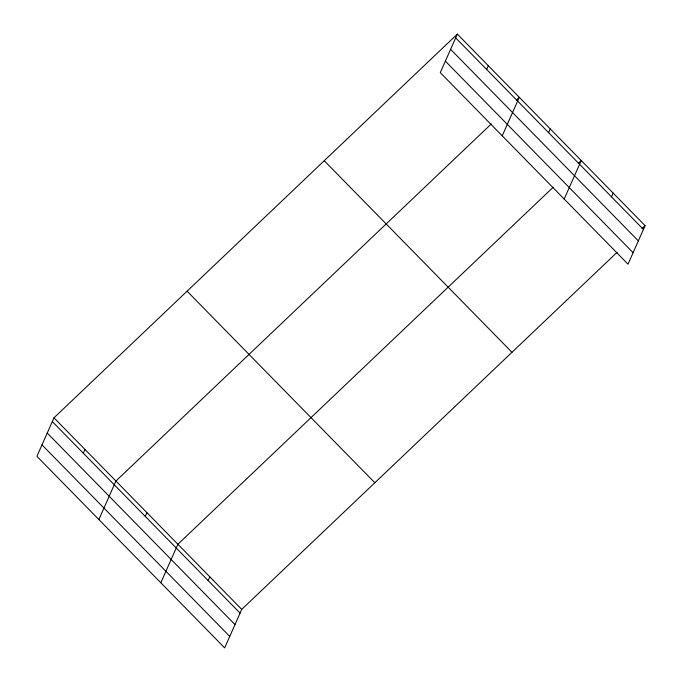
<?xml version="1.0" encoding="UTF-8"?>
<svg xmlns="http://www.w3.org/2000/svg" width="682" height="682" viewBox="0 0 682 682"><rect width="100%" height="100%" fill="white"/><g stroke="black" fill="none" stroke-linecap="round" stroke-linejoin="round"><path stroke-width="1.02" d="M457.341 34.1L440.274 72.616L628.02 264.181L645.087 225.665L457.341 34.1L53.98 417.819L36.913 456.335L224.659 647.9L241.726 609.384L617.108 252.289M83.298 453.172L84.96 449.421M98.864 519.548L115.931 481.032L491.313 123.936M145.249 516.393L146.911 512.642M160.824 582.769L177.891 544.253L553.273 187.158M208.146 580.57L209.809 576.819M486.658 69.462L488.321 65.711M502.233 135.829L519.3 97.321L516.274 100.194M548.618 132.675L550.28 128.924M564.184 199.05L581.252 160.534L578.234 163.416M611.507 196.851L613.169 193.1M642.069 228.547L645.087 225.665M455.678 37.851L643.424 229.416M450.597 49.326L638.343 240.891M445.355 61.141L633.109 252.715M324.231 160.73L511.977 352.296M187.09 291.188L374.836 482.762M53.98 417.819L241.726 609.384M52.318 421.57L240.064 613.135M47.229 433.036L234.983 624.61M41.994 444.86L229.74 636.425"/></g></svg>
